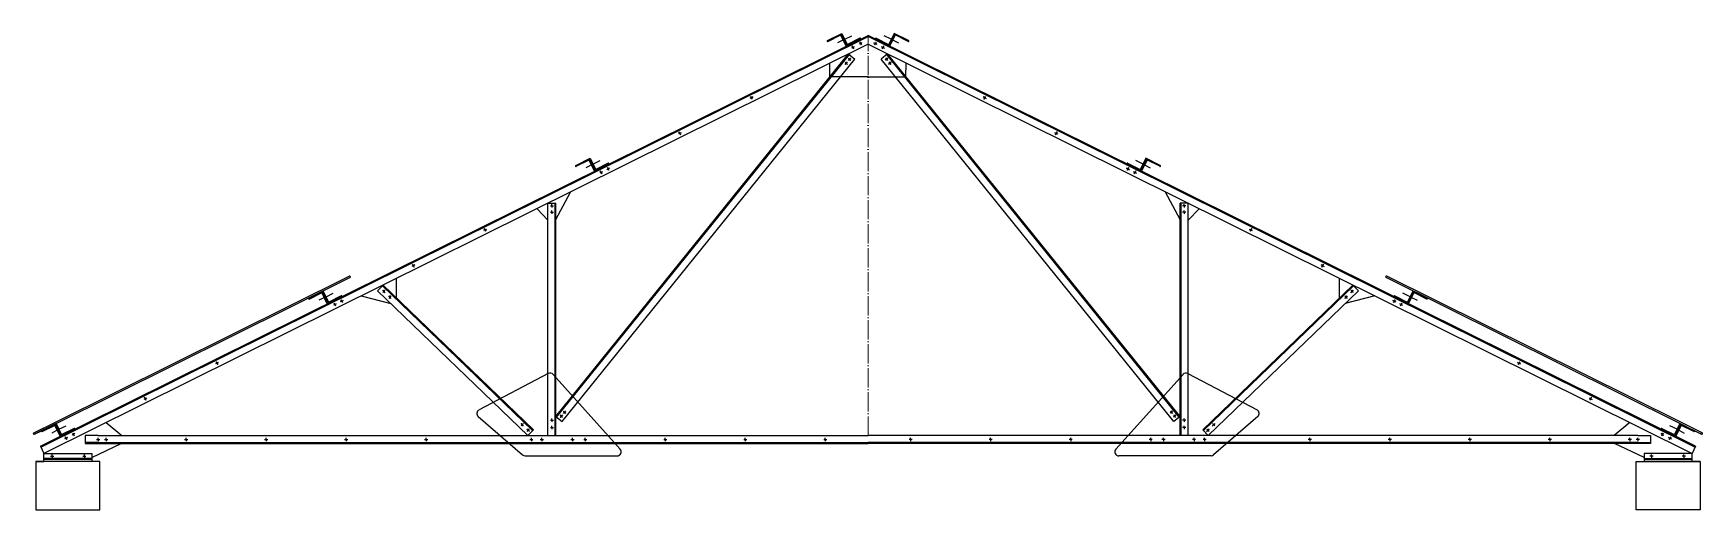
# Model space of a CAD drawing. Header units: inches. Extents: x 10247 to 20678, y 5180 to 8155.
import ezdxf

# ---------------------------------------------------------------- set-up
doc = ezdxf.new("R2010")
doc.units = ezdxf.units.IN
doc.header["$MEASUREMENT"] = 0
doc.linetypes.add('ACAD_ISO04W100', pattern=[30, 24, -3, 0, -3])

msp = doc.modelspace()

# ---------------------------------------------------------------- linework, layer by layer
for p, q in [((10292, 5576), (15463, 8143)), ((10292, 5576), (15463, 8143)), ((10295, 5571), (15463, 8136)), ((10295, 5571), (15463, 8136)), ((15209, 8111), (15299, 8155)), ((15209, 8111), (15299, 8155)), ((15212, 8105), (15293, 8146)), ((15212, 8105), (15293, 8146)), ((15326, 8075), (15292, 8142)), ((15326, 8075), (15292, 8142)), ((15295, 8146), (15295, 8146)), ((15295, 8146), (15295, 8146)), ((15327, 8086), (15297, 8145)), ((15327, 8086), (15297, 8145)), ((15299, 8155), (15332, 8088)), ((15299, 8155), (15332, 8088)), ((15317, 8119), (15362, 8141)), ((15317, 8119), (15362, 8141)), ((20633, 5576), (15463, 8143)), ((20633, 5576), (15463, 8143)), ((20630, 5571), (15463, 8136)), ((20630, 5571), (15463, 8136)), ((15608, 8119), (15564, 8141)), ((15608, 8119), (15564, 8141)), ((15626, 8155), (15593, 8088)), ((15626, 8155), (15593, 8088)), ((15598, 8086), (15628, 8145)), ((15598, 8086), (15628, 8145)), ((15600, 8075), (15633, 8142)), ((15600, 8075), (15633, 8142)), ((15716, 8111), (15626, 8155)), ((15716, 8111), (15626, 8155)), ((15631, 8146), (15631, 8146)), ((15631, 8146), (15631, 8146)), ((15713, 8105), (15632, 8146)), ((15713, 8105), (15632, 8146)), ((15463, 8087), (10313, 5530)), ((15463, 8087), (10313, 5530)), ((15317, 8119), (15272, 8097)), ((15317, 8119), (15272, 8097)), ((15415, 8119), (15326, 8075)), ((15415, 8119), (15326, 8075)), ((15412, 8125), (15331, 8084)), ((15412, 8125), (15331, 8084)), ((15331, 8084), (15331, 8084)), ((15331, 8084), (15331, 8084)), ((15463, 8087), (20613, 5530)), ((15463, 8087), (20613, 5530)), ((15510, 8119), (15600, 8075)), ((15510, 8119), (15600, 8075)), ((15513, 8125), (15594, 8084)), ((15513, 8125), (15594, 8084)), ((15594, 8084), (15594, 8084)), ((15594, 8084), (15594, 8084)), ((15608, 8119), (15653, 8097)), ((15608, 8119), (15653, 8097)), ((13513, 5762), (15341, 8027)), ((13513, 5762), (15341, 8027)), ((13517, 5758), (15346, 8023)), ((13517, 5758), (15346, 8023)), ((13552, 5730), (15380, 7995)), ((13552, 5730), (15380, 7995)), ((15225, 7883), (15225, 7969)), ((15326, 7969), (15319, 7975)), ((15319, 7975), (15334, 7962)), ((15333, 7977), (15320, 7961)), ((15320, 7961), (15326, 7969)), ((15347, 7995), (15340, 8001)), ((15340, 8001), (15355, 7988)), ((15341, 8027), (15380, 7995)), ((15341, 8027), (15380, 7995)), ((15354, 8003), (15341, 7987)), ((15341, 7987), (15347, 7995)), ((15584, 8027), (15545, 7995)), ((15584, 8027), (15545, 7995)), ((17374, 5730), (15545, 7995)), ((17374, 5730), (15545, 7995)), ((15586, 8001), (15570, 7988)), ((15572, 8003), (15584, 7987)), ((15578, 7995), (15586, 8001)), ((15584, 7987), (15578, 7995)), ((17408, 5758), (15580, 8023)), ((17408, 5758), (15580, 8023)), ((17413, 5762), (15584, 8027)), ((17413, 5762), (15584, 8027)), ((15607, 7975), (15591, 7962)), ((15593, 7977), (15605, 7961)), ((15599, 7969), (15607, 7975)), ((15605, 7961), (15599, 7969)), ((15700, 7883), (15701, 7969)), ((15463, 7883), (15225, 7883)), ((15463, 7883), (15700, 7883)), ((13637, 7330), (13726, 7375)), ((13637, 7330), (13726, 7375)), ((13640, 7325), (13721, 7365)), ((13640, 7325), (13721, 7365)), ((13744, 7338), (13700, 7316)), ((13744, 7338), (13700, 7316)), ((13753, 7294), (13720, 7361)), ((13753, 7294), (13720, 7361)), ((13722, 7366), (13722, 7366)), ((13722, 7366), (13722, 7366)), ((13754, 7305), (13725, 7364)), ((13754, 7305), (13725, 7364)), ((13726, 7375), (13760, 7308)), ((13726, 7375), (13760, 7308)), ((13744, 7338), (13789, 7361)), ((13744, 7338), (13789, 7361)), ((13843, 7339), (13753, 7294)), ((13843, 7339), (13753, 7294)), ((13840, 7344), (13758, 7304)), ((13840, 7344), (13758, 7304)), ((13759, 7303), (13759, 7303)), ((13759, 7303), (13759, 7303)), ((17083, 7339), (17172, 7294)), ((17083, 7339), (17172, 7294)), ((17085, 7344), (17167, 7304)), ((17085, 7344), (17167, 7304)), ((17181, 7338), (17136, 7361)), ((17181, 7338), (17136, 7361)), ((17199, 7375), (17165, 7308)), ((17199, 7375), (17165, 7308)), ((17167, 7303), (17167, 7303)), ((17167, 7303), (17167, 7303)), ((17171, 7305), (17200, 7364)), ((17171, 7305), (17200, 7364)), ((17172, 7294), (17206, 7361)), ((17172, 7294), (17206, 7361)), ((17181, 7338), (17226, 7316)), ((17181, 7338), (17226, 7316)), ((17288, 7330), (17199, 7375)), ((17288, 7330), (17199, 7375)), ((17203, 7366), (17203, 7366)), ((17203, 7366), (17203, 7366)), ((17286, 7325), (17204, 7365)), ((17286, 7325), (17204, 7365)), ((13463, 5643), (13463, 7094)), ((13463, 7094), (13513, 7094)), ((13463, 5643), (13463, 7094)), ((13463, 7094), (13513, 7094)), ((13507, 5643), (13507, 7094)), ((13507, 5643), (13507, 7094)), ((13513, 6992), (13603, 7164)), ((13513, 5643), (13513, 7094)), ((13513, 5643), (13513, 7094)), ((17413, 6992), (17322, 7164)), ((17413, 5643), (17413, 7094)), ((17463, 7094), (17413, 7094)), ((17413, 5643), (17413, 7094)), ((17463, 7094), (17413, 7094)), ((17419, 5643), (17419, 7094)), ((17419, 5643), (17419, 7094)), ((17463, 5643), (17463, 7094)), ((17463, 5643), (17463, 7094)), ((13395, 7060), (13463, 6989)), ((13478, 7078), (13488, 7078)), ((13478, 7078), (13488, 7078)), ((13478, 7038), (13488, 7038)), ((13478, 7038), (13488, 7038)), ((13488, 7078), (13488, 7088)), ((13488, 7078), (13488, 7088)), ((13488, 7078), (13488, 7068)), ((13488, 7078), (13498, 7078)), ((13488, 7078), (13488, 7068)), ((13488, 7078), (13498, 7078)), ((13488, 7038), (13488, 7048)), ((13488, 7038), (13488, 7048)), ((13488, 7038), (13488, 7028)), ((13488, 7038), (13498, 7038)), ((13488, 7038), (13488, 7028)), ((13488, 7038), (13498, 7038)), ((17438, 7078), (17428, 7078)), ((17438, 7078), (17428, 7078)), ((17438, 7038), (17428, 7038)), ((17438, 7038), (17428, 7038)), ((17438, 7078), (17438, 7088)), ((17438, 7078), (17438, 7088)), ((17448, 7078), (17438, 7078)), ((17438, 7078), (17438, 7068)), ((17448, 7078), (17438, 7078)), ((17438, 7078), (17438, 7068)), ((17438, 7038), (17438, 7048)), ((17438, 7038), (17438, 7048)), ((17448, 7038), (17438, 7038)), ((17438, 7038), (17438, 7028)), ((17448, 7038), (17438, 7038)), ((17438, 7038), (17438, 7028)), ((17531, 7060), (17463, 6989)), ((10385, 5727), (12221, 6639)), ((10385, 5727), (12221, 6639)), ((10389, 5718), (12225, 6630)), ((10389, 5718), (12225, 6630)), ((12398, 6547), (12433, 6583)), ((12398, 6547), (12433, 6583)), ((13367, 5675), (12429, 6579)), ((13372, 5679), (12433, 6583)), ((13372, 5679), (12433, 6583)), ((12516, 6503), (12517, 6625)), ((17554, 5679), (18492, 6583)), ((17554, 5679), (18492, 6583)), ((17558, 5675), (18497, 6579)), ((17558, 5675), (18497, 6579)), ((18409, 6503), (18408, 6625)), ((18527, 6547), (18492, 6583)), ((18527, 6547), (18492, 6583)), ((20536, 5718), (18700, 6630)), ((20536, 5718), (18700, 6630)), ((20541, 5727), (18705, 6639)), ((20541, 5727), (18705, 6639)), ((11968, 6502), (12058, 6546)), ((11968, 6502), (12058, 6546)), ((11971, 6496), (12052, 6537)), ((11971, 6496), (12052, 6537)), ((12076, 6510), (12031, 6488)), ((12076, 6510), (12031, 6488)), ((12084, 6466), (12051, 6533)), ((12084, 6466), (12051, 6533)), ((12054, 6538), (12054, 6538)), ((12054, 6538), (12054, 6538)), ((12086, 6477), (12056, 6536)), ((12086, 6477), (12056, 6536)), ((12058, 6546), (12091, 6479)), ((12058, 6546), (12091, 6479)), ((12076, 6510), (12120, 6532)), ((12076, 6510), (12120, 6532)), ((12174, 6510), (12084, 6466)), ((12174, 6510), (12084, 6466)), ((12171, 6516), (12090, 6475)), ((12171, 6516), (12090, 6475)), ((12090, 6475), (12090, 6475)), ((12090, 6475), (12090, 6475)), ((12296, 6515), (12480, 6468)), ((13337, 5643), (12398, 6547)), ((13337, 5643), (12398, 6547)), ((13337, 5643), (12398, 6547)), ((12446, 6535), (12430, 6551)), ((12430, 6551), (12438, 6544)), ((12438, 6544), (12431, 6537)), ((12438, 6544), (12444, 6551)), ((12444, 6551), (12438, 6544)), ((12484, 6499), (12468, 6515)), ((12468, 6515), (12475, 6508)), ((12475, 6508), (12468, 6500)), ((12475, 6508), (12482, 6515)), ((12482, 6515), (12475, 6508)), ((17588, 5643), (18527, 6547)), ((17588, 5643), (18527, 6547)), ((17588, 5643), (18527, 6547)), ((17588, 5643), (18527, 6547)), ((18442, 6499), (18457, 6515)), ((18450, 6508), (18443, 6515)), ((18443, 6515), (18450, 6508)), ((18630, 6515), (18445, 6468)), ((18457, 6515), (18450, 6508)), ((18450, 6508), (18457, 6500)), ((18479, 6535), (18495, 6551)), ((18488, 6544), (18481, 6551)), ((18481, 6551), (18488, 6544)), ((18495, 6551), (18488, 6544)), ((18488, 6544), (18495, 6537)), ((18751, 6510), (18841, 6466)), ((18751, 6510), (18841, 6466)), ((18754, 6516), (18836, 6475)), ((18754, 6516), (18836, 6475)), ((18850, 6510), (18805, 6532)), ((18850, 6510), (18805, 6532)), ((18868, 6546), (18834, 6479)), ((18868, 6546), (18834, 6479)), ((18835, 6475), (18835, 6475)), ((18835, 6475), (18835, 6475)), ((18840, 6477), (18869, 6536)), ((18840, 6477), (18869, 6536)), ((18841, 6466), (18874, 6533)), ((18841, 6466), (18874, 6533)), ((18850, 6510), (18894, 6488)), ((18850, 6510), (18894, 6488)), ((18957, 6502), (18868, 6546)), ((18957, 6502), (18868, 6546)), ((18872, 6538), (18872, 6538)), ((18872, 6538), (18872, 6538)), ((18954, 6496), (18873, 6537)), ((18954, 6496), (18873, 6537)), ((13464, 6030), (13032, 5803)), ((13914, 5558), (13495, 6024)), ((17011, 5558), (17431, 6024)), ((17461, 6030), (17894, 5803)), ((13027, 5762), (13303, 5522)), ((13478, 5739), (13488, 5739)), ((13478, 5739), (13488, 5739)), ((13488, 5739), (13488, 5749)), ((13488, 5739), (13488, 5749)), ((13488, 5739), (13488, 5729)), ((13488, 5739), (13498, 5739)), ((13488, 5739), (13488, 5729)), ((13488, 5739), (13498, 5739)), ((13513, 5762), (13552, 5730)), ((13513, 5762), (13552, 5730)), ((13547, 5764), (13539, 5770)), ((13539, 5770), (13554, 5758)), ((13553, 5772), (13540, 5756)), ((13540, 5756), (13547, 5764)), ((13567, 5789), (13559, 5795)), ((13559, 5795), (13574, 5783)), ((13573, 5797), (13560, 5781)), ((13560, 5781), (13567, 5789)), ((17366, 5795), (17351, 5783)), ((17352, 5797), (17365, 5781)), ((17359, 5789), (17366, 5795)), ((17365, 5781), (17359, 5789)), ((17386, 5770), (17371, 5758)), ((17372, 5772), (17385, 5756)), ((17413, 5762), (17374, 5730)), ((17413, 5762), (17374, 5730)), ((17379, 5764), (17386, 5770)), ((17385, 5756), (17379, 5764)), ((17438, 5739), (17428, 5739)), ((17438, 5739), (17428, 5739)), ((17438, 5739), (17438, 5749)), ((17438, 5739), (17438, 5749)), ((17448, 5739), (17438, 5739)), ((17438, 5739), (17438, 5729)), ((17448, 5739), (17438, 5739)), ((17438, 5739), (17438, 5729)), ((17898, 5762), (17622, 5522)), ((10250, 5660), (10385, 5727)), ((10250, 5660), (10385, 5727)), ((10389, 5718), (10255, 5651)), ((10389, 5718), (10255, 5651)), ((10255, 5651), (10299, 5673)), ((10255, 5651), (10299, 5673)), ((10299, 5673), (10389, 5718)), ((10299, 5673), (10389, 5718)), ((10302, 5668), (10384, 5709)), ((10302, 5668), (10384, 5709)), ((10407, 5682), (10362, 5659)), ((10407, 5682), (10362, 5659)), ((10416, 5637), (10382, 5705)), ((10416, 5637), (10382, 5705)), ((10385, 5709), (10385, 5709)), ((10385, 5709), (10385, 5709)), ((10417, 5648), (10388, 5707)), ((10417, 5648), (10388, 5707)), ((10389, 5718), (10422, 5651)), ((10389, 5718), (10422, 5651)), ((10407, 5682), (10452, 5704)), ((10407, 5682), (10452, 5704)), ((10505, 5682), (10416, 5637)), ((10505, 5682), (10416, 5637)), ((10503, 5687), (10421, 5647)), ((10503, 5687), (10421, 5647)), ((10421, 5647), (10421, 5647)), ((10421, 5647), (10421, 5647)), ((10652, 5643), (10572, 5643)), ((10572, 5643), (10572, 5593)), ((10652, 5643), (10572, 5643)), ((10572, 5643), (10572, 5593)), ((10652, 5643), (15463, 5643)), ((10652, 5643), (15463, 5643)), ((10702, 5724), (10800, 5643)), ((13311, 5702), (13295, 5718)), ((13295, 5718), (13302, 5711)), ((13302, 5711), (13295, 5704)), ((13302, 5711), (13309, 5718)), ((13309, 5718), (13302, 5711)), ((13347, 5668), (13331, 5683)), ((13331, 5683), (13338, 5676)), ((13338, 5676), (13331, 5669)), ((13337, 5643), (13372, 5679)), ((13337, 5643), (13372, 5679)), ((13338, 5676), (13345, 5683)), ((13345, 5683), (13338, 5676)), ((13478, 5693), (13488, 5693)), ((13478, 5693), (13488, 5693)), ((13488, 5693), (13488, 5703)), ((13488, 5693), (13488, 5703)), ((13488, 5693), (13488, 5683)), ((13488, 5693), (13498, 5693)), ((13488, 5693), (13488, 5683)), ((13488, 5693), (13498, 5693)), ((20273, 5643), (15463, 5643)), ((20273, 5643), (15463, 5643)), ((17438, 5693), (17428, 5693)), ((17438, 5693), (17428, 5693)), ((17438, 5693), (17438, 5703)), ((17438, 5693), (17438, 5703)), ((17448, 5693), (17438, 5693)), ((17438, 5693), (17438, 5683)), ((17448, 5693), (17438, 5693)), ((17438, 5693), (17438, 5683)), ((17588, 5643), (17554, 5679)), ((17588, 5643), (17554, 5679)), ((17578, 5668), (17594, 5683)), ((17587, 5676), (17580, 5683)), ((17580, 5683), (17587, 5676)), ((17594, 5683), (17587, 5676)), ((17587, 5676), (17594, 5669)), ((17614, 5702), (17630, 5718)), ((17623, 5711), (17616, 5718)), ((17616, 5718), (17623, 5711)), ((17630, 5718), (17623, 5711)), ((17623, 5711), (17630, 5704)), ((20224, 5724), (20125, 5643)), ((20273, 5643), (20353, 5643)), ((20273, 5643), (20353, 5643)), ((20353, 5643), (20353, 5593)), ((20353, 5643), (20353, 5593)), ((20420, 5682), (20510, 5637)), ((20420, 5682), (20510, 5637)), ((20423, 5687), (20504, 5647)), ((20423, 5687), (20504, 5647)), ((20518, 5682), (20473, 5704)), ((20518, 5682), (20473, 5704)), ((20536, 5718), (20503, 5651)), ((20536, 5718), (20503, 5651)), ((20504, 5647), (20504, 5647)), ((20504, 5647), (20504, 5647)), ((20508, 5648), (20538, 5707)), ((20508, 5648), (20538, 5707)), ((20510, 5637), (20543, 5705)), ((20510, 5637), (20543, 5705)), ((20518, 5682), (20563, 5659)), ((20518, 5682), (20563, 5659)), ((20626, 5673), (20536, 5718)), ((20536, 5718), (20671, 5651)), ((20626, 5673), (20536, 5718)), ((20536, 5718), (20671, 5651)), ((20540, 5709), (20540, 5709)), ((20540, 5709), (20540, 5709)), ((20675, 5660), (20541, 5727)), ((20675, 5660), (20541, 5727)), ((20623, 5668), (20542, 5709)), ((20623, 5668), (20542, 5709)), ((20671, 5651), (20626, 5673)), ((20671, 5651), (20626, 5673)), ((10292, 5576), (10313, 5530)), ((10292, 5576), (10313, 5530)), ((10313, 5480), (10313, 5530)), ((10313, 5530), (10613, 5530)), ((10313, 5480), (10313, 5530)), ((10313, 5530), (10613, 5530)), ((10652, 5599), (10572, 5599)), ((10652, 5599), (10572, 5599)), ((10572, 5593), (10652, 5593)), ((10572, 5593), (10652, 5593)), ((10613, 5505), (10797, 5593)), ((10613, 5530), (10613, 5480)), ((10613, 5530), (10613, 5480)), ((10642, 5618), (10652, 5618)), ((10642, 5618), (10652, 5618)), ((10652, 5618), (10652, 5628)), ((10652, 5618), (10652, 5628)), ((10652, 5618), (10652, 5608)), ((10652, 5618), (10662, 5618)), ((10652, 5618), (10652, 5608)), ((10652, 5618), (10662, 5618)), ((10652, 5599), (15463, 5599)), ((10652, 5599), (15463, 5599)), ((10652, 5593), (15463, 5593)), ((10652, 5593), (15463, 5593)), ((10692, 5618), (10702, 5618)), ((10692, 5618), (10702, 5618)), ((10702, 5618), (10702, 5628)), ((10702, 5618), (10702, 5628)), ((10702, 5618), (10702, 5608)), ((10702, 5618), (10712, 5618)), ((10702, 5618), (10702, 5608)), ((10702, 5618), (10712, 5618)), ((11192, 5618), (11202, 5618)), ((11192, 5618), (11202, 5618)), ((11202, 5618), (11202, 5628)), ((11202, 5618), (11202, 5628)), ((11202, 5618), (11202, 5608)), ((11202, 5618), (11212, 5618)), ((11202, 5618), (11202, 5608)), ((11202, 5618), (11212, 5618)), ((11692, 5618), (11702, 5618)), ((11692, 5618), (11702, 5618)), ((11702, 5618), (11702, 5628)), ((11702, 5618), (11702, 5628)), ((11702, 5618), (11702, 5608)), ((11702, 5618), (11712, 5618)), ((11702, 5618), (11702, 5608)), ((11702, 5618), (11712, 5618)), ((12192, 5618), (12202, 5618)), ((12192, 5618), (12202, 5618)), ((12202, 5618), (12202, 5628)), ((12202, 5618), (12202, 5628)), ((12202, 5618), (12202, 5608)), ((12202, 5618), (12212, 5618)), ((12202, 5618), (12202, 5608)), ((12202, 5618), (12212, 5618)), ((12692, 5618), (12702, 5618)), ((12692, 5618), (12702, 5618)), ((12702, 5618), (12702, 5628)), ((12702, 5618), (12702, 5628)), ((12702, 5618), (12702, 5608)), ((12702, 5618), (12712, 5618)), ((12702, 5618), (12702, 5608)), ((12702, 5618), (12712, 5618)), ((13349, 5618), (13359, 5618)), ((13349, 5618), (13359, 5618)), ((13359, 5618), (13359, 5628)), ((13359, 5618), (13359, 5628)), ((13359, 5618), (13359, 5608)), ((13359, 5618), (13369, 5618)), ((13359, 5618), (13359, 5608)), ((13359, 5618), (13369, 5618)), ((13415, 5618), (13425, 5618)), ((13415, 5618), (13425, 5618)), ((13425, 5618), (13425, 5628)), ((13425, 5618), (13425, 5628)), ((13425, 5618), (13425, 5608)), ((13425, 5618), (13435, 5618)), ((13425, 5618), (13425, 5608)), ((13425, 5618), (13435, 5618)), ((13606, 5618), (13616, 5618)), ((13606, 5618), (13616, 5618)), ((13616, 5618), (13616, 5628)), ((13616, 5618), (13616, 5628)), ((13616, 5618), (13616, 5608)), ((13616, 5618), (13626, 5618)), ((13616, 5618), (13616, 5608)), ((13616, 5618), (13626, 5618)), ((13686, 5618), (13696, 5618)), ((13686, 5618), (13696, 5618)), ((13696, 5618), (13696, 5628)), ((13696, 5618), (13696, 5628)), ((13696, 5618), (13696, 5608)), ((13696, 5618), (13706, 5618)), ((13696, 5618), (13696, 5608)), ((13696, 5618), (13706, 5618)), ((14186, 5618), (14196, 5618)), ((14186, 5618), (14196, 5618)), ((14196, 5618), (14196, 5628)), ((14196, 5618), (14196, 5628)), ((14196, 5618), (14196, 5608)), ((14196, 5618), (14206, 5618)), ((14196, 5618), (14196, 5608)), ((14196, 5618), (14206, 5618)), ((14686, 5618), (14696, 5618)), ((14686, 5618), (14696, 5618)), ((14696, 5618), (14696, 5628)), ((14696, 5618), (14696, 5628)), ((14696, 5618), (14696, 5608)), ((14696, 5618), (14706, 5618)), ((14696, 5618), (14696, 5608)), ((14696, 5618), (14706, 5618)), ((15186, 5618), (15196, 5618)), ((15186, 5618), (15196, 5618)), ((15196, 5618), (15196, 5628)), ((15196, 5618), (15196, 5628)), ((15196, 5618), (15196, 5608)), ((15196, 5618), (15206, 5618)), ((15196, 5618), (15196, 5608)), ((15196, 5618), (15206, 5618)), ((20273, 5599), (15463, 5599)), ((20273, 5599), (15463, 5599)), ((20273, 5593), (15463, 5593)), ((20273, 5593), (15463, 5593)), ((15729, 5618), (15719, 5618)), ((15729, 5618), (15719, 5618)), ((15729, 5618), (15729, 5628)), ((15729, 5618), (15729, 5628)), ((15739, 5618), (15729, 5618)), ((15729, 5618), (15729, 5608)), ((15739, 5618), (15729, 5618)), ((15729, 5618), (15729, 5608)), ((16229, 5618), (16219, 5618)), ((16229, 5618), (16219, 5618)), ((16229, 5618), (16229, 5628)), ((16229, 5618), (16229, 5628)), ((16239, 5618), (16229, 5618)), ((16229, 5618), (16229, 5608)), ((16239, 5618), (16229, 5618)), ((16229, 5618), (16229, 5608)), ((16729, 5618), (16719, 5618)), ((16729, 5618), (16719, 5618)), ((16729, 5618), (16729, 5628)), ((16729, 5618), (16729, 5628)), ((16739, 5618), (16729, 5618)), ((16729, 5618), (16729, 5608)), ((16739, 5618), (16729, 5618)), ((16729, 5618), (16729, 5608)), ((17229, 5618), (17219, 5618)), ((17229, 5618), (17219, 5618)), ((17229, 5618), (17229, 5628)), ((17229, 5618), (17229, 5628)), ((17239, 5618), (17229, 5618)), ((17229, 5618), (17229, 5608)), ((17239, 5618), (17229, 5618)), ((17229, 5618), (17229, 5608)), ((17309, 5618), (17299, 5618)), ((17309, 5618), (17299, 5618)), ((17309, 5618), (17309, 5628)), ((17309, 5618), (17309, 5628)), ((17319, 5618), (17309, 5618)), ((17309, 5618), (17309, 5608)), ((17319, 5618), (17309, 5618)), ((17309, 5618), (17309, 5608)), ((17500, 5618), (17490, 5618)), ((17500, 5618), (17490, 5618)), ((17500, 5618), (17500, 5628)), ((17500, 5618), (17500, 5628)), ((17510, 5618), (17500, 5618)), ((17500, 5618), (17500, 5608)), ((17510, 5618), (17500, 5618)), ((17500, 5618), (17500, 5608)), ((17566, 5618), (17556, 5618)), ((17566, 5618), (17556, 5618)), ((17566, 5618), (17566, 5628)), ((17566, 5618), (17566, 5628)), ((17576, 5618), (17566, 5618)), ((17566, 5618), (17566, 5608)), ((17576, 5618), (17566, 5618)), ((17566, 5618), (17566, 5608)), ((18223, 5618), (18213, 5618)), ((18223, 5618), (18213, 5618)), ((18223, 5618), (18223, 5628)), ((18223, 5618), (18223, 5628)), ((18233, 5618), (18223, 5618)), ((18223, 5618), (18223, 5608)), ((18233, 5618), (18223, 5618)), ((18223, 5618), (18223, 5608)), ((18723, 5618), (18713, 5618)), ((18723, 5618), (18713, 5618)), ((18723, 5618), (18723, 5628)), ((18723, 5618), (18723, 5628)), ((18733, 5618), (18723, 5618)), ((18723, 5618), (18723, 5608)), ((18733, 5618), (18723, 5618)), ((18723, 5618), (18723, 5608)), ((19223, 5618), (19213, 5618)), ((19223, 5618), (19213, 5618)), ((19223, 5618), (19223, 5628)), ((19223, 5618), (19223, 5628)), ((19233, 5618), (19223, 5618)), ((19223, 5618), (19223, 5608)), ((19233, 5618), (19223, 5618)), ((19223, 5618), (19223, 5608)), ((19723, 5618), (19713, 5618)), ((19723, 5618), (19713, 5618)), ((19723, 5618), (19723, 5628)), ((19723, 5618), (19723, 5628)), ((19733, 5618), (19723, 5618)), ((19723, 5618), (19723, 5608)), ((19733, 5618), (19723, 5618)), ((19723, 5618), (19723, 5608)), ((20313, 5505), (20128, 5593)), ((20223, 5618), (20213, 5618)), ((20223, 5618), (20213, 5618)), ((20223, 5618), (20223, 5628)), ((20223, 5618), (20223, 5628)), ((20233, 5618), (20223, 5618)), ((20223, 5618), (20223, 5608)), ((20233, 5618), (20223, 5618)), ((20223, 5618), (20223, 5608)), ((20273, 5618), (20263, 5618)), ((20273, 5618), (20263, 5618)), ((20273, 5618), (20273, 5628)), ((20273, 5618), (20273, 5628)), ((20283, 5618), (20273, 5618)), ((20273, 5618), (20273, 5608)), ((20283, 5618), (20273, 5618)), ((20273, 5618), (20273, 5608)), ((20273, 5599), (20353, 5599)), ((20273, 5599), (20353, 5599)), ((20353, 5593), (20273, 5593)), ((20353, 5593), (20273, 5593)), ((20613, 5530), (20313, 5530)), ((20313, 5530), (20313, 5480)), ((20613, 5530), (20313, 5530)), ((20313, 5530), (20313, 5480)), ((20633, 5576), (20613, 5530)), ((20633, 5576), (20613, 5530)), ((20613, 5480), (20613, 5530)), ((20613, 5480), (20613, 5530)), ((10663, 5480), (10263, 5480)), ((10263, 5480), (10263, 5180)), ((10263, 5480), (10313, 5480)), ((10663, 5480), (10263, 5480)), ((10263, 5480), (10263, 5180)), ((10263, 5480), (10313, 5480)), ((10613, 5500), (10313, 5500)), ((10613, 5500), (10313, 5500)), ((10613, 5494), (10313, 5494)), ((10613, 5494), (10313, 5494)), ((10355, 5514), (10375, 5514)), ((10355, 5514), (10375, 5514)), ((10365, 5514), (10365, 5524)), ((10365, 5514), (10365, 5524)), ((10365, 5514), (10365, 5504)), ((10365, 5514), (10365, 5504)), ((10556, 5514), (10566, 5514)), ((10556, 5514), (10566, 5514)), ((10566, 5514), (10566, 5524)), ((10566, 5514), (10566, 5524)), ((10566, 5514), (10566, 5504)), ((10566, 5514), (10576, 5514)), ((10566, 5514), (10566, 5504)), ((10566, 5514), (10576, 5514)), ((10663, 5180), (10663, 5480)), ((10663, 5180), (10663, 5480)), ((13320, 5516), (13838, 5516)), ((13838, 5516), (13895, 5516)), ((17088, 5516), (17030, 5516)), ((17606, 5516), (17088, 5516)), ((20263, 5180), (20263, 5480)), ((20263, 5480), (20663, 5480)), ((20263, 5180), (20263, 5480)), ((20263, 5480), (20663, 5480)), ((20313, 5500), (20613, 5500)), ((20313, 5500), (20613, 5500)), ((20313, 5494), (20613, 5494)), ((20313, 5494), (20613, 5494)), ((20359, 5514), (20349, 5514)), ((20359, 5514), (20349, 5514)), ((20359, 5514), (20359, 5524)), ((20359, 5514), (20359, 5524)), ((20369, 5514), (20359, 5514)), ((20359, 5514), (20359, 5504)), ((20369, 5514), (20359, 5514)), ((20359, 5514), (20359, 5504)), ((20570, 5514), (20550, 5514)), ((20570, 5514), (20550, 5514)), ((20560, 5514), (20560, 5524)), ((20560, 5514), (20560, 5524)), ((20560, 5514), (20560, 5504)), ((20560, 5514), (20560, 5504)), ((20663, 5480), (20613, 5480)), ((20663, 5480), (20613, 5480)), ((20663, 5480), (20663, 5180)), ((20663, 5480), (20663, 5180)), ((10263, 5180), (10663, 5180)), ((10263, 5180), (10663, 5180)), ((20663, 5180), (20263, 5180)), ((20663, 5180), (20263, 5180))]:
    msp.add_line(p, q)
at = {"linetype": 'ACAD_ISO04W100', "lineweight": 15, "ltscale": 5}
msp.add_line((15463, 5643), (15463, 8143), dxfattribs=at)
msp.add_line((15463, 5643), (15463, 8143), dxfattribs=at)
msp.add_line((15463, 5643), (15463, 8143), dxfattribs=at)
msp.add_line((15463, 5643), (15463, 8143), dxfattribs=at)
msp.add_line((15463, 5643), (15463, 8143), dxfattribs=at)
msp.add_line((15463, 5643), (15463, 8143), dxfattribs=at)
msp.add_line((15463, 5643), (15463, 8143), dxfattribs=at)
msp.add_line((15463, 5643), (15463, 8143), dxfattribs=at)
at = {"linetype": 'ACAD_ISO04W100'}
for p, q in [((15377, 8072), (15359, 8064)), ((15368, 8068), (15363, 8077)), ((15363, 8077), (15373, 8059)), ((15368, 8068), (15377, 8072)), ((15373, 8059), (15368, 8068)), ((15425, 8096), (15407, 8087)), ((15416, 8092), (15411, 8101)), ((15411, 8101), (15421, 8083)), ((15416, 8092), (15425, 8096)), ((15421, 8083), (15416, 8092)), ((15509, 8092), (15500, 8096)), ((15500, 8096), (15518, 8087)), ((15514, 8101), (15504, 8083)), ((15504, 8083), (15509, 8092)), ((15509, 8092), (15514, 8101)), ((15557, 8068), (15548, 8072)), ((15548, 8072), (15566, 8064)), ((15562, 8077), (15552, 8059)), ((15552, 8059), (15557, 8068)), ((15557, 8068), (15562, 8077)), ((14743, 7758), (14725, 7749)), ((14734, 7753), (14729, 7762)), ((14729, 7762), (14739, 7745)), ((14734, 7753), (14743, 7758)), ((14739, 7745), (14734, 7753)), ((16191, 7753), (16182, 7758)), ((16182, 7758), (16200, 7749)), ((16196, 7762), (16186, 7745)), ((16186, 7745), (16191, 7753)), ((16191, 7753), (16196, 7762)), ((14296, 7535), (14278, 7527)), ((14286, 7531), (14281, 7540)), ((14281, 7540), (14291, 7522)), ((14286, 7531), (14296, 7535)), ((14291, 7522), (14286, 7531)), ((16639, 7531), (16630, 7535)), ((16630, 7535), (16648, 7527)), ((16644, 7540), (16634, 7522)), ((16634, 7522), (16639, 7531)), ((16639, 7531), (16644, 7540)), ((13848, 7313), (13830, 7304)), ((13839, 7309), (13834, 7317)), ((13834, 7317), (13844, 7300)), ((13839, 7309), (13848, 7313)), ((13844, 7300), (13839, 7309)), ((17087, 7309), (17078, 7313)), ((17078, 7313), (17096, 7304)), ((17092, 7317), (17082, 7300)), ((17082, 7300), (17087, 7309)), ((17087, 7309), (17092, 7317)), ((13804, 7291), (13786, 7283)), ((13795, 7287), (13790, 7296)), ((13790, 7296), (13800, 7278)), ((13795, 7287), (13804, 7291)), ((13800, 7278), (13795, 7287)), ((17131, 7287), (17122, 7291)), ((17122, 7291), (17140, 7283)), ((17136, 7296), (17126, 7278)), ((17126, 7278), (17131, 7287)), ((17131, 7287), (17136, 7296)), ((13079, 6931), (13061, 6923)), ((13070, 6927), (13065, 6936)), ((13065, 6936), (13075, 6919)), ((13070, 6927), (13079, 6931)), ((13075, 6919), (13070, 6927)), ((17855, 6927), (17846, 6931)), ((17846, 6931), (17864, 6923)), ((17860, 6936), (17850, 6919)), ((17850, 6919), (17855, 6927)), ((17855, 6927), (17860, 6936)), ((12631, 6709), (12613, 6700)), ((12622, 6705), (12617, 6714)), ((12617, 6714), (12627, 6696)), ((12622, 6705), (12631, 6709)), ((12627, 6696), (12622, 6705)), ((18303, 6705), (18294, 6709)), ((18294, 6709), (18312, 6700)), ((18308, 6714), (18298, 6696)), ((18298, 6696), (18303, 6705)), ((18303, 6705), (18308, 6714)), ((12131, 6461), (12126, 6470)), ((12126, 6470), (12136, 6453)), ((12183, 6487), (12165, 6478)), ((12174, 6483), (12169, 6491)), ((12169, 6491), (12179, 6474)), ((12174, 6483), (12183, 6487)), ((12179, 6474), (12174, 6483)), ((18751, 6483), (18742, 6487)), ((18742, 6487), (18760, 6478)), ((18756, 6491), (18746, 6474)), ((18746, 6474), (18751, 6483)), ((18751, 6483), (18756, 6491)), ((18799, 6470), (18789, 6453)), ((18794, 6461), (18799, 6470)), ((12140, 6465), (12122, 6457)), ((12131, 6461), (12140, 6465)), ((12136, 6453), (12131, 6461)), ((18794, 6461), (18785, 6465)), ((18785, 6465), (18803, 6457)), ((18789, 6453), (18794, 6461)), ((11403, 6100), (11385, 6091)), ((11394, 6095), (11389, 6104)), ((11389, 6104), (11399, 6087)), ((11394, 6095), (11403, 6100)), ((11399, 6087), (11394, 6095)), ((19531, 6095), (19522, 6100)), ((19522, 6100), (19540, 6091)), ((19536, 6104), (19526, 6087)), ((19526, 6087), (19531, 6095)), ((19531, 6095), (19536, 6104)), ((10955, 5877), (10937, 5869)), ((10946, 5873), (10941, 5882)), ((10941, 5882), (10951, 5864)), ((10946, 5873), (10955, 5877)), ((10951, 5864), (10946, 5873)), ((19979, 5873), (19970, 5877)), ((19970, 5877), (19988, 5869)), ((19984, 5882), (19974, 5864)), ((19974, 5864), (19979, 5873)), ((19979, 5873), (19984, 5882)), ((10451, 5627), (10446, 5636)), ((10446, 5636), (10456, 5618)), ((10507, 5655), (10489, 5646)), ((10498, 5651), (10493, 5659)), ((10493, 5659), (10503, 5642)), ((10498, 5651), (10507, 5655)), ((10503, 5642), (10498, 5651)), ((20427, 5651), (20418, 5655)), ((20418, 5655), (20436, 5646)), ((20432, 5659), (20422, 5642)), ((20422, 5642), (20427, 5651)), ((20427, 5651), (20432, 5659)), ((20479, 5636), (20469, 5618)), ((20474, 5627), (20479, 5636)), ((10460, 5631), (10442, 5623)), ((10451, 5627), (10460, 5631)), ((10456, 5618), (10451, 5627)), ((20474, 5627), (20465, 5631)), ((20465, 5631), (20483, 5623)), ((20469, 5618), (20474, 5627))]:
    msp.add_line(p, q, dxfattribs=at)
for centre, radius, start, end in [((15295, 8143), 3, 26.4716, 206.4716), ((15295, 8143), 3, 26.4716, 206.4716), ((15630, 8143), 3, 333.5284, 153.5284), ((15630, 8143), 3, 333.5284, 153.5284), ((15211, 8108), 3, 116.4716, 296.4716), ((15211, 8108), 3, 116.4716, 296.4716), ((15330, 8087), 3, 206.4716, 26.4716), ((15330, 8087), 3, 206.4716, 26.4716), ((15414, 8122), 3, 296.4716, 116.4716), ((15414, 8122), 3, 296.4716, 116.4716), ((15512, 8122), 3, 63.5284, 243.5284), ((15512, 8122), 3, 63.5284, 243.5284), ((15596, 8087), 3, 153.5284, 333.5284), ((15596, 8087), 3, 153.5284, 333.5284), ((15715, 8108), 3, 243.5284, 63.5284), ((15715, 8108), 3, 243.5284, 63.5284), ((13638, 7327), 3, 116.4716, 296.4716), ((13638, 7327), 3, 116.4716, 296.4716), ((13722, 7363), 3, 26.4716, 206.4716), ((13722, 7363), 3, 26.4716, 206.4716), ((13757, 7306), 3, 206.4716, 26.4716), ((13757, 7306), 3, 206.4716, 26.4716), ((13841, 7341), 3, 296.4716, 116.4716), ((13841, 7341), 3, 296.4716, 116.4716), ((17084, 7341), 3, 63.5284, 243.5284), ((17084, 7341), 3, 63.5284, 243.5284), ((17168, 7306), 3, 153.5284, 333.5284), ((17168, 7306), 3, 153.5284, 333.5284), ((17203, 7363), 3, 333.5284, 153.5284), ((17203, 7363), 3, 333.5284, 153.5284), ((17287, 7327), 3, 243.5284, 63.5284), ((17287, 7327), 3, 243.5284, 63.5284), ((12223, 6634), 5, 296.4072, 116.4072), ((12223, 6634), 5, 296.4072, 116.4072), ((18702, 6634), 5, 63.5928, 243.5928), ((18702, 6634), 5, 63.5928, 243.5928), ((11969, 6499), 3, 116.4716, 296.4716), ((11969, 6499), 3, 116.4716, 296.4716), ((12054, 6534), 3, 26.4716, 206.4716), ((12054, 6534), 3, 26.4716, 206.4716), ((12088, 6478), 3, 206.4716, 26.4716), ((12088, 6478), 3, 206.4716, 26.4716), ((12173, 6513), 3, 296.4716, 116.4716), ((12173, 6513), 3, 296.4716, 116.4716), ((18753, 6513), 3, 63.5284, 243.5284), ((18753, 6513), 3, 63.5284, 243.5284), ((18837, 6478), 3, 153.5284, 333.5284), ((18837, 6478), 3, 153.5284, 333.5284), ((18872, 6534), 3, 333.5284, 153.5284), ((18872, 6534), 3, 333.5284, 153.5284), ((18956, 6499), 3, 243.5284, 63.5284), ((18956, 6499), 3, 243.5284, 63.5284), ((13476, 6008), 25, 41.9324, 117.6702), ((17449, 6008), 25, 62.3298, 138.0676), ((13043, 5781), 25, 117.6702, 229.0492), ((17882, 5781), 25, 310.9508, 62.3298), ((10252, 5656), 5, 116.4716, 296.4716), ((10252, 5656), 5, 116.4716, 296.4716), ((10301, 5671), 3, 116.4716, 296.4716), ((10301, 5671), 3, 116.4716, 296.4716), ((10385, 5706), 3, 26.4716, 206.4716), ((10385, 5706), 3, 26.4716, 206.4716), ((10420, 5649), 3, 206.4716, 26.4716), ((10420, 5649), 3, 206.4716, 26.4716), ((10504, 5685), 3, 296.4716, 116.4716), ((10504, 5685), 3, 296.4716, 116.4716), ((20421, 5685), 3, 63.5284, 243.5284), ((20421, 5685), 3, 63.5284, 243.5284), ((20506, 5649), 3, 153.5284, 333.5284), ((20506, 5649), 3, 153.5284, 333.5284), ((20540, 5706), 3, 333.5284, 153.5284), ((20540, 5706), 3, 333.5284, 153.5284), ((20624, 5671), 3, 243.5284, 63.5284), ((20624, 5671), 3, 243.5284, 63.5284), ((20673, 5656), 5, 243.5284, 63.5284), ((20673, 5656), 5, 243.5284, 63.5284), ((13895, 5541), 25, 270, 41.9324), ((17030, 5541), 25, 138.0676, 270), ((13320, 5541), 25, 229.0492, 270), ((13320, 5541), 25, 229.0492, 270), ((17606, 5541), 25, 270, 310.9508), ((17606, 5541), 25, 270, 310.9508)]:
    msp.add_arc(centre, radius, start, end)

doc.saveas('drawing.dxf')
